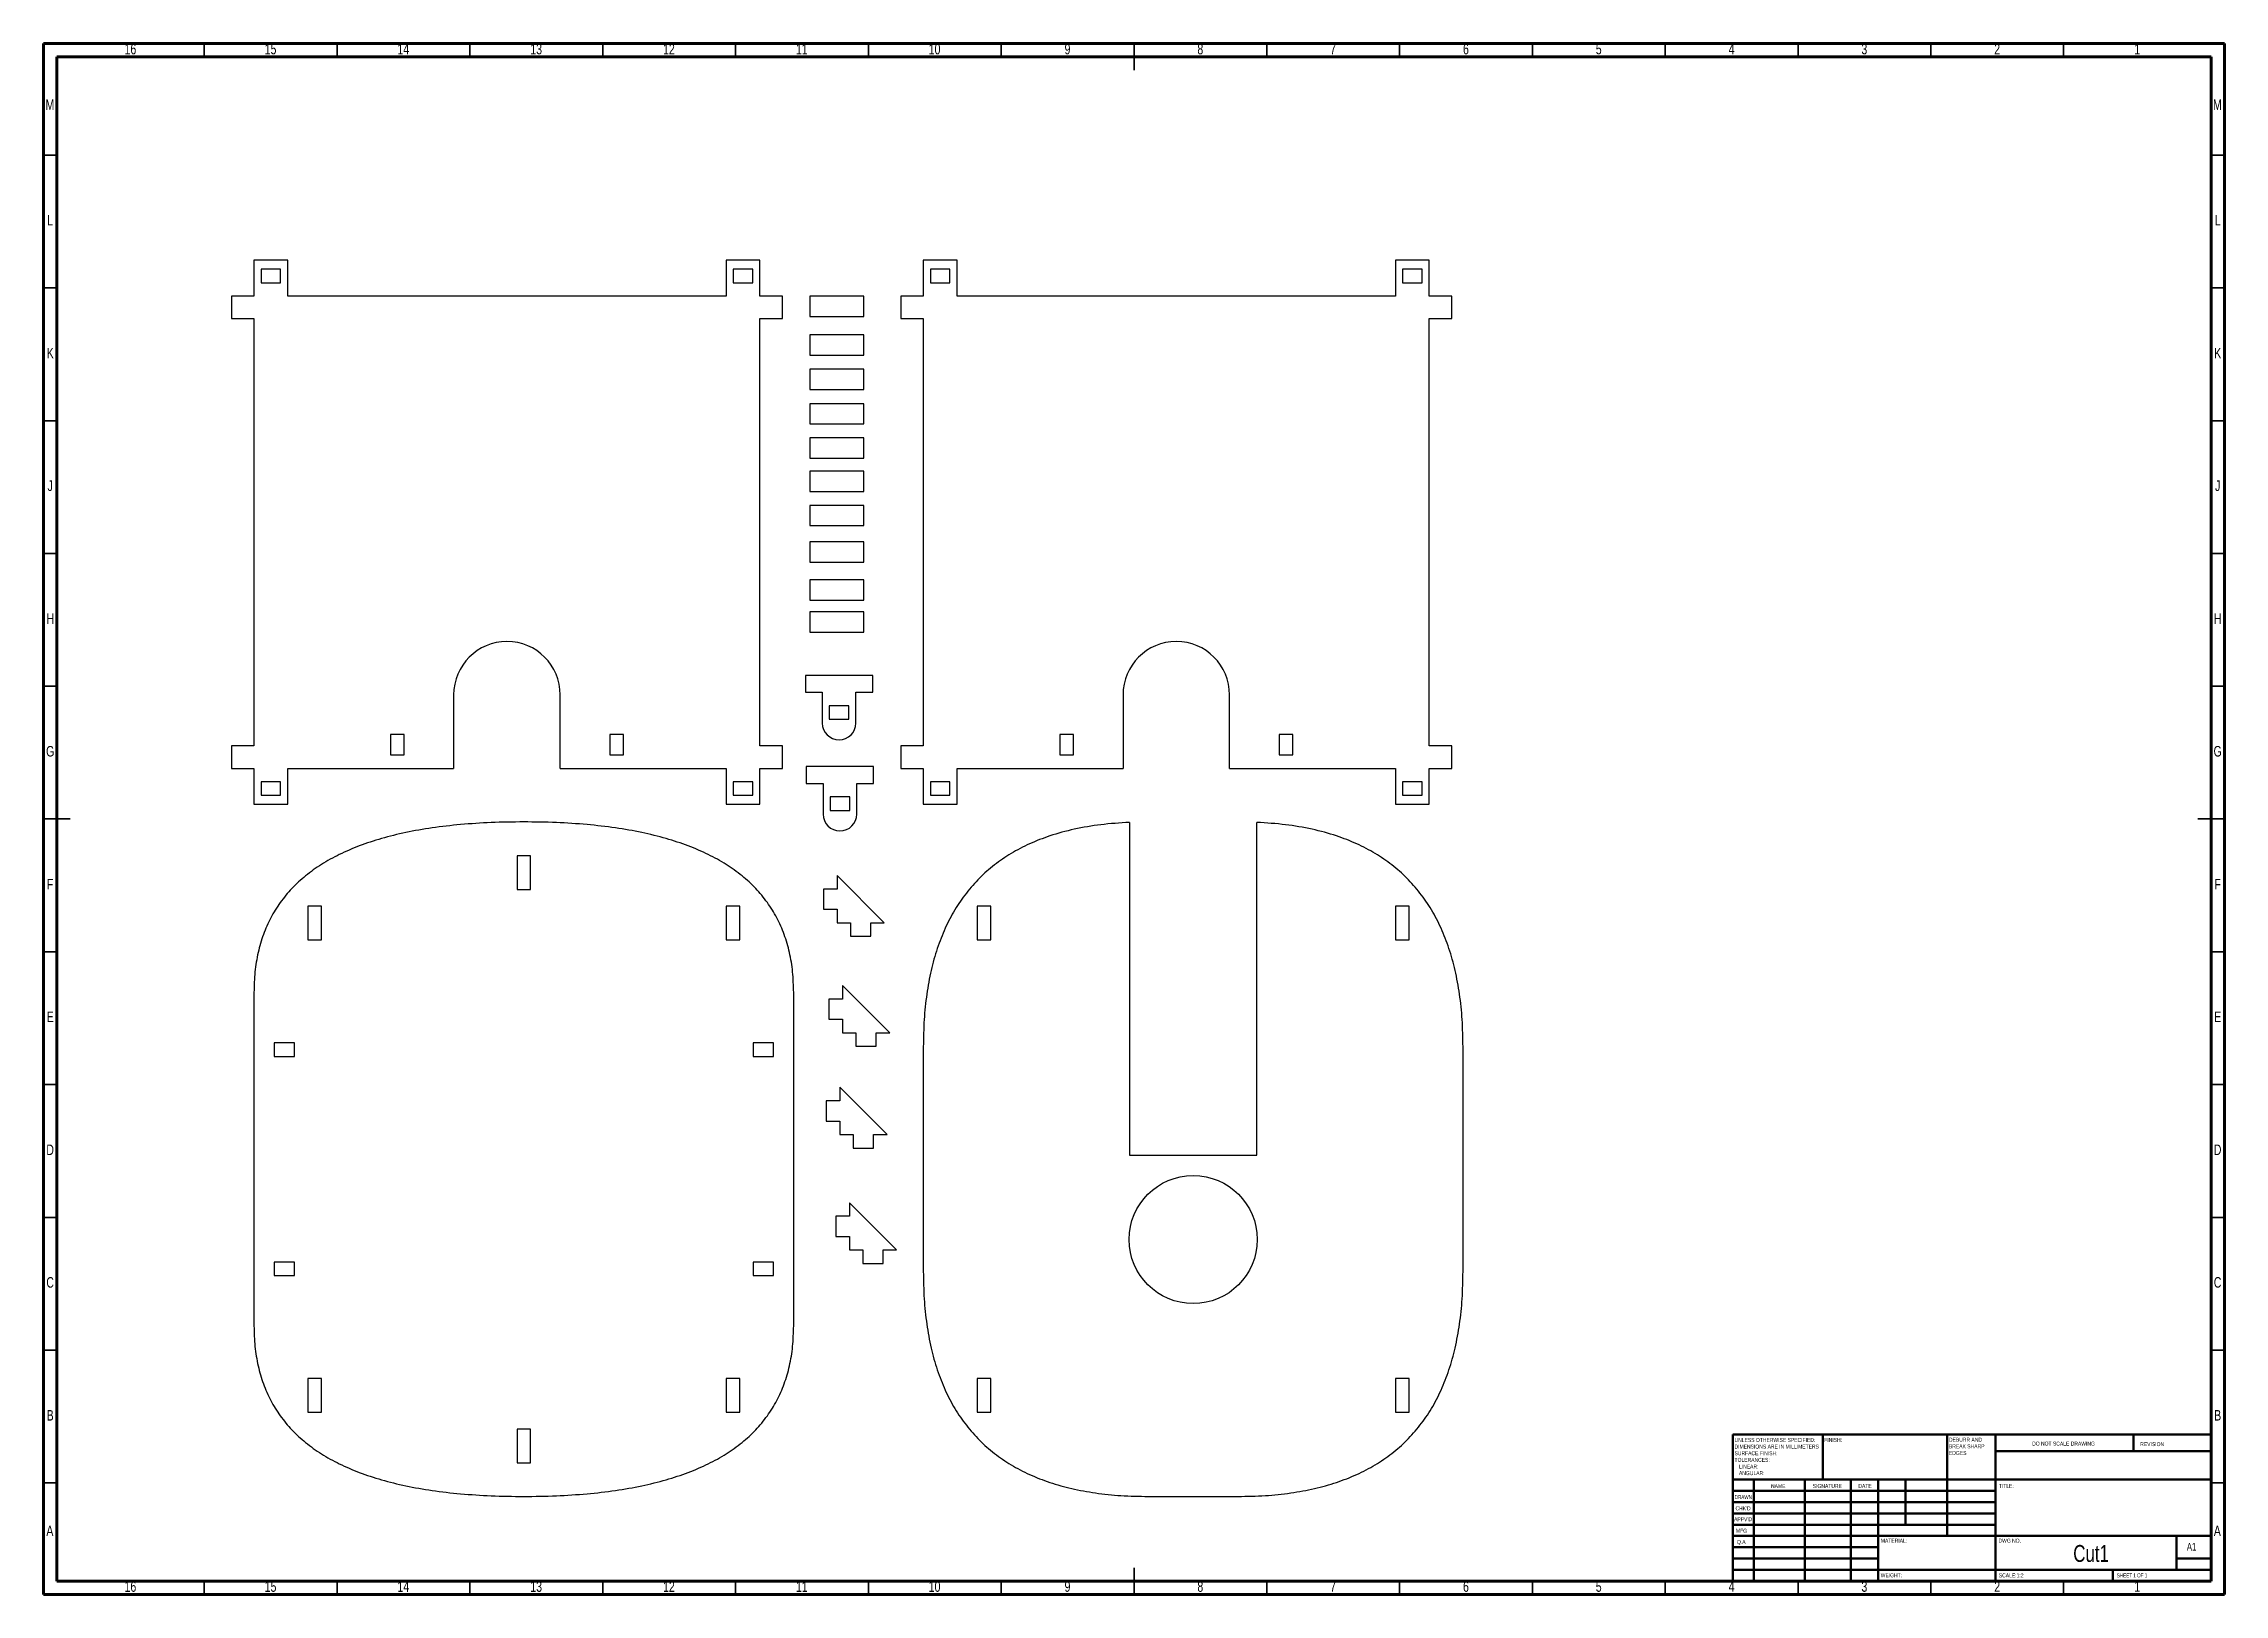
# Model space of a CAD drawing. Header units: inches. Extents: x 0.6 to 32.9, y 0.2 to 23.2.
import ezdxf

# ---------------------------------------------------------------- set-up
doc = ezdxf.new("R2010")
doc.units = ezdxf.units.IN
doc.header["$MEASUREMENT"] = 0
doc.styles.add('SLDTEXTSTYLE0', font='TXT', dxfattribs={"width": 0.75})
doc.styles.add('SLDTEXTSTYLE1', font='TXT', dxfattribs={"width": 0.686449})
doc.styles.add('SLDTEXTSTYLE2', font='TXT', dxfattribs={"width": 0.6875})

# ---------------------------------------------------------------- blocks, each defined once
blk = doc.blocks.new('SW_NOTE_0')
at = {"color": 0, "linetype": 'Continuous', "lineweight": 0, "attachment_point": 1, "style": 'SLDTEXTSTYLE0'}
for s, insert, char_height in [('UNLESS OTHERWISE SPECIFIED:', (0, 0.076), 0.05906), ('TOLERANCES:', (0, -0.219), 0.05906), ('SURFACE FINISH:', (0, -0.121), 0.05906), ('DIMENSIONS ARE IN MILLIMETERS', (0, -0.022), 0.05906), ('LINEAR:', (0.066, -0.318), 0.0591), ('ANGULAR:', (0.066, -0.416), 0.0591)]:
    blk.add_mtext(s, dxfattribs=dict(at, insert=insert, char_height=char_height))
blk = doc.blocks.new('SW_NOTE_1')
at = {"color": 0, "linetype": 'Continuous', "lineweight": 0, "attachment_point": 1, "style": 'SLDTEXTSTYLE0'}
for s, insert, char_height in [('DEBURR AND', (0, 0.076), 0.0591), ('BREAK SHARP', (0, -0.022), 0.05906), ('EDGES', (0, -0.121), 0.0591)]:
    blk.add_mtext(s, dxfattribs=dict(at, insert=insert, char_height=char_height))

msp = doc.modelspace()

# ---------------------------------------------------------------- linework, layer by layer
at = {"color": 7, "linetype": 'Continuous', "lineweight": 70}
for p, q in [((0.591, 0.197), (0.591, 23.189)), ((0.591, 23.189), (32.913, 23.189)), ((0.787, 0.394), (0.787, 22.992)), ((0.787, 22.992), (32.717, 22.992)), ((32.717, 22.992), (32.717, 0.394)), ((32.913, 23.189), (32.913, 0.197)), ((32.717, 0.394), (0.787, 0.394)), ((32.913, 0.197), (0.591, 0.197))]:
    msp.add_line(p, q, dxfattribs=at)
at = {"color": 7, "linetype": 'Continuous', "lineweight": 35}
for p, q in [((2.972, 22.992), (2.972, 23.189)), ((4.941, 22.992), (4.941, 23.189)), ((6.909, 22.992), (6.909, 23.189)), ((8.878, 22.992), (8.878, 23.189)), ((10.846, 22.992), (10.846, 23.189)), ((12.815, 22.992), (12.815, 23.189)), ((14.783, 22.992), (14.783, 23.189)), ((16.752, 23.189), (16.752, 22.795)), ((16.752, 22.992), (16.752, 23.189)), ((18.72, 22.992), (18.72, 23.189)), ((20.689, 22.992), (20.689, 23.189)), ((22.657, 22.992), (22.657, 23.189)), ((24.626, 22.992), (24.626, 23.189)), ((26.594, 22.992), (26.594, 23.189)), ((28.563, 22.992), (28.563, 23.189)), ((30.531, 22.992), (30.531, 23.189)), ((0.787, 21.535), (0.591, 21.535)), ((32.717, 21.535), (32.913, 21.535)), ((0.787, 19.567), (0.591, 19.567)), ((32.717, 19.567), (32.913, 19.567)), ((0.787, 17.598), (0.591, 17.598)), ((32.717, 17.598), (32.913, 17.598)), ((0.787, 15.63), (0.591, 15.63)), ((32.717, 15.63), (32.913, 15.63)), ((0.787, 13.661), (0.591, 13.661)), ((32.717, 13.661), (32.913, 13.661)), ((0.591, 11.693), (0.984, 11.693)), ((0.787, 11.693), (0.591, 11.693)), ((32.913, 11.693), (32.52, 11.693)), ((32.717, 11.693), (32.913, 11.693)), ((0.787, 9.724), (0.591, 9.724)), ((32.717, 9.724), (32.913, 9.724)), ((0.787, 7.756), (0.591, 7.756)), ((32.717, 7.756), (32.913, 7.756)), ((0.787, 5.787), (0.591, 5.787)), ((32.717, 5.787), (32.913, 5.787)), ((0.787, 3.819), (0.591, 3.819)), ((32.717, 3.819), (32.913, 3.819)), ((0.787, 1.85), (0.591, 1.85)), ((32.717, 1.85), (32.913, 1.85)), ((2.972, 0.394), (2.972, 0.197)), ((4.941, 0.394), (4.941, 0.197)), ((6.909, 0.394), (6.909, 0.197)), ((8.878, 0.394), (8.878, 0.197)), ((10.846, 0.394), (10.846, 0.197)), ((12.815, 0.394), (12.815, 0.197)), ((14.783, 0.394), (14.783, 0.197)), ((16.752, 0.197), (16.752, 0.591)), ((16.752, 0.394), (16.752, 0.197)), ((18.72, 0.394), (18.72, 0.197)), ((20.689, 0.394), (20.689, 0.197)), ((22.657, 0.394), (22.657, 0.197)), ((24.626, 0.394), (24.626, 0.197)), ((26.594, 0.394), (26.594, 0.197)), ((28.563, 0.394), (28.563, 0.197)), ((30.531, 0.394), (30.531, 0.197))]:
    msp.add_line(p, q, dxfattribs=at)
at = {"color": 7, "linetype": 'Continuous', "lineweight": 25}
for p, q in [((3.708, 19.977), (3.708, 19.444)), ((4.208, 19.977), (3.708, 19.977)), ((4.103, 19.844), (3.813, 19.844)), ((3.813, 19.844), (3.813, 19.644)), ((4.103, 19.644), (4.103, 19.844)), ((4.208, 19.444), (4.208, 19.977)), ((10.708, 19.977), (10.708, 19.444)), ((11.208, 19.977), (10.708, 19.977)), ((11.103, 19.844), (10.813, 19.844)), ((10.813, 19.844), (10.813, 19.644)), ((11.103, 19.644), (11.103, 19.844)), ((11.208, 19.444), (11.208, 19.977)), ((13.629, 19.977), (13.629, 19.444)), ((14.129, 19.977), (13.629, 19.977)), ((14.024, 19.844), (13.734, 19.844)), ((13.734, 19.844), (13.734, 19.644)), ((14.024, 19.644), (14.024, 19.844)), ((14.129, 19.444), (14.129, 19.977)), ((20.629, 19.977), (20.629, 19.444)), ((21.129, 19.977), (20.629, 19.977)), ((20.734, 19.844), (20.734, 19.644)), ((21.024, 19.844), (20.734, 19.844)), ((21.024, 19.644), (21.024, 19.844)), ((21.129, 19.444), (21.129, 19.977)), ((3.374, 19.444), (3.374, 19.111)), ((3.708, 19.444), (3.374, 19.444)), ((3.813, 19.644), (4.103, 19.644)), ((10.708, 19.444), (4.208, 19.444)), ((10.813, 19.644), (11.103, 19.644)), ((11.541, 19.444), (11.208, 19.444)), ((11.541, 19.111), (11.541, 19.444)), ((12.749, 19.444), (11.949, 19.444)), ((11.949, 19.444), (11.949, 19.144)), ((12.749, 19.144), (12.749, 19.444)), ((13.295, 19.444), (13.295, 19.111)), ((13.629, 19.444), (13.295, 19.444)), ((13.734, 19.644), (14.024, 19.644)), ((20.629, 19.444), (14.129, 19.444)), ((20.734, 19.644), (21.024, 19.644)), ((21.462, 19.444), (21.129, 19.444)), ((21.462, 19.111), (21.462, 19.444)), ((3.374, 19.111), (3.708, 19.111)), ((3.708, 19.111), (3.708, 12.777)), ((11.208, 19.111), (11.541, 19.111)), ((11.208, 12.777), (11.208, 19.111)), ((11.949, 19.144), (12.749, 19.144)), ((13.295, 19.111), (13.629, 19.111)), ((13.629, 19.111), (13.629, 12.777)), ((21.129, 12.777), (21.129, 19.111)), ((21.129, 19.111), (21.462, 19.111)), ((12.749, 18.872), (11.949, 18.872)), ((11.949, 18.872), (11.949, 18.572)), ((12.749, 18.572), (12.749, 18.872)), ((11.949, 18.572), (12.749, 18.572)), ((12.749, 18.36), (11.949, 18.36)), ((11.949, 18.36), (11.949, 18.06)), ((12.749, 18.06), (12.749, 18.36)), ((11.949, 18.06), (12.749, 18.06)), ((12.749, 17.85), (11.949, 17.85)), ((11.949, 17.85), (11.949, 17.55)), ((12.749, 17.55), (12.749, 17.85)), ((11.949, 17.55), (12.749, 17.55)), ((12.749, 17.344), (11.949, 17.344)), ((11.949, 17.344), (11.949, 17.044)), ((12.749, 17.044), (12.749, 17.344)), ((11.949, 17.044), (12.749, 17.044)), ((12.749, 16.848), (11.949, 16.848)), ((11.949, 16.848), (11.949, 16.548)), ((12.749, 16.548), (12.749, 16.848)), ((11.949, 16.548), (12.749, 16.548)), ((11.949, 16.342), (11.949, 16.042)), ((12.749, 16.342), (11.949, 16.342)), ((12.749, 16.042), (12.749, 16.342)), ((11.949, 16.042), (12.749, 16.042)), ((12.749, 15.801), (11.949, 15.801)), ((11.949, 15.801), (11.949, 15.501)), ((12.749, 15.501), (12.749, 15.801)), ((11.949, 15.501), (12.749, 15.501)), ((12.749, 15.238), (11.949, 15.238)), ((11.949, 15.238), (11.949, 14.938)), ((12.749, 14.938), (12.749, 15.238)), ((11.949, 14.938), (12.749, 14.938)), ((12.749, 14.764), (11.949, 14.764)), ((11.949, 14.764), (11.949, 14.464)), ((12.749, 14.464), (12.749, 14.764)), ((11.949, 14.464), (12.749, 14.464)), ((11.881, 13.821), (11.881, 13.571)), ((12.881, 13.821), (11.881, 13.821)), ((12.881, 13.571), (12.881, 13.821)), ((6.668, 13.534), (6.668, 12.444)), ((8.248, 12.444), (8.248, 13.534)), ((11.881, 13.571), (12.131, 13.571)), ((12.131, 13.571), (12.131, 13.116)), ((12.236, 13.371), (12.236, 13.171)), ((12.526, 13.371), (12.236, 13.371)), ((12.526, 13.171), (12.526, 13.371)), ((12.631, 13.571), (12.881, 13.571)), ((12.631, 13.116), (12.631, 13.571)), ((16.589, 13.534), (16.589, 12.444)), ((18.169, 12.444), (18.169, 13.534)), ((5.933, 12.944), (5.733, 12.944)), ((5.733, 12.944), (5.733, 12.644)), ((5.933, 12.644), (5.933, 12.944)), ((8.983, 12.944), (8.983, 12.644)), ((9.183, 12.944), (8.983, 12.944)), ((9.183, 12.644), (9.183, 12.944)), ((12.236, 13.171), (12.526, 13.171)), ((15.854, 12.944), (15.654, 12.944)), ((15.654, 12.944), (15.654, 12.644)), ((15.854, 12.644), (15.854, 12.944)), ((18.904, 12.944), (18.904, 12.644)), ((19.104, 12.944), (18.904, 12.944)), ((19.104, 12.644), (19.104, 12.944)), ((3.374, 12.777), (3.374, 12.444)), ((3.708, 12.777), (3.374, 12.777)), ((5.733, 12.644), (5.933, 12.644)), ((8.983, 12.644), (9.183, 12.644)), ((11.541, 12.777), (11.208, 12.777)), ((11.541, 12.444), (11.541, 12.777)), ((13.295, 12.777), (13.295, 12.444)), ((13.629, 12.777), (13.295, 12.777)), ((15.654, 12.644), (15.854, 12.644)), ((18.904, 12.644), (19.104, 12.644)), ((21.462, 12.777), (21.129, 12.777)), ((21.462, 12.444), (21.462, 12.777)), ((3.374, 12.444), (3.708, 12.444)), ((3.708, 12.444), (3.708, 11.911)), ((4.208, 12.444), (6.668, 12.444)), ((4.208, 11.911), (4.208, 12.444)), ((8.248, 12.444), (10.708, 12.444)), ((10.708, 12.444), (10.708, 11.911)), ((11.208, 12.444), (11.541, 12.444)), ((11.208, 11.911), (11.208, 12.444)), ((11.893, 12.471), (11.893, 12.221)), ((12.893, 12.471), (11.893, 12.471)), ((12.893, 12.221), (12.893, 12.471)), ((13.295, 12.444), (13.629, 12.444)), ((13.629, 12.444), (13.629, 11.911)), ((14.129, 11.911), (14.129, 12.444)), ((14.129, 12.444), (16.589, 12.444)), ((18.169, 12.444), (20.629, 12.444)), ((20.629, 12.444), (20.629, 11.911)), ((21.129, 12.444), (21.462, 12.444)), ((21.129, 11.911), (21.129, 12.444)), ((3.813, 12.244), (3.813, 12.044)), ((4.103, 12.244), (3.813, 12.244)), ((3.813, 12.044), (4.103, 12.044)), ((4.103, 12.044), (4.103, 12.244)), ((11.103, 12.244), (10.813, 12.244)), ((10.813, 12.244), (10.813, 12.044)), ((10.813, 12.044), (11.103, 12.044)), ((11.103, 12.044), (11.103, 12.244)), ((11.893, 12.221), (12.143, 12.221)), ((12.143, 12.221), (12.143, 11.766)), ((12.248, 12.021), (12.248, 11.821)), ((12.538, 12.021), (12.248, 12.021)), ((12.538, 11.821), (12.538, 12.021)), ((12.643, 11.766), (12.643, 12.221)), ((12.643, 12.221), (12.893, 12.221)), ((14.024, 12.244), (13.734, 12.244)), ((13.734, 12.244), (13.734, 12.044)), ((13.734, 12.044), (14.024, 12.044)), ((14.024, 12.044), (14.024, 12.244)), ((20.734, 12.244), (20.734, 12.044)), ((21.024, 12.244), (20.734, 12.244)), ((20.734, 12.044), (21.024, 12.044)), ((21.024, 12.044), (21.024, 12.244)), ((3.708, 11.911), (4.208, 11.911)), ((10.708, 11.911), (11.208, 11.911)), ((12.248, 11.821), (12.538, 11.821)), ((13.629, 11.911), (14.129, 11.911)), ((16.684, 11.643), (16.684, 6.708)), ((18.574, 6.708), (18.574, 11.643)), ((20.629, 11.911), (21.129, 11.911)), ((7.808, 11.149), (7.608, 11.149)), ((7.608, 11.149), (7.608, 10.649)), ((7.808, 10.649), (7.808, 11.149)), ((12.35, 10.854), (12.35, 10.654)), ((13.05, 10.154), (12.35, 10.854)), ((4.708, 10.399), (4.508, 10.399)), ((4.508, 10.399), (4.508, 9.899)), ((4.708, 9.899), (4.708, 10.399)), ((7.608, 10.649), (7.808, 10.649)), ((10.908, 10.399), (10.708, 10.399)), ((10.708, 10.399), (10.708, 9.899)), ((10.908, 9.899), (10.908, 10.399)), ((12.15, 10.654), (12.15, 10.354)), ((12.35, 10.654), (12.15, 10.654)), ((12.15, 10.354), (12.35, 10.354)), ((12.35, 10.354), (12.35, 10.154)), ((14.629, 10.399), (14.429, 10.399)), ((14.429, 10.399), (14.429, 9.899)), ((14.629, 9.899), (14.629, 10.399)), ((20.829, 10.399), (20.629, 10.399)), ((20.629, 10.399), (20.629, 9.899)), ((20.829, 9.899), (20.829, 10.399)), ((12.35, 10.154), (12.55, 10.154)), ((12.55, 10.154), (12.55, 9.954)), ((12.85, 10.154), (13.05, 10.154)), ((12.85, 9.954), (12.85, 10.154)), ((4.508, 9.899), (4.708, 9.899)), ((10.708, 9.899), (10.908, 9.899)), ((12.55, 9.954), (12.85, 9.954)), ((14.429, 9.899), (14.629, 9.899)), ((20.629, 9.899), (20.829, 9.899)), ((3.708, 9.121), (3.708, 4.178)), ((11.708, 4.178), (11.708, 9.121)), ((12.431, 9.223), (12.431, 9.023)), ((13.131, 8.523), (12.431, 9.223)), ((12.231, 9.023), (12.231, 8.723)), ((12.431, 9.023), (12.231, 9.023)), ((12.231, 8.723), (12.431, 8.723)), ((12.431, 8.723), (12.431, 8.523)), ((12.431, 8.523), (12.631, 8.523)), ((12.631, 8.523), (12.631, 8.323)), ((12.931, 8.523), (13.131, 8.523)), ((12.931, 8.323), (12.931, 8.523)), ((4.308, 8.374), (4.008, 8.374)), ((4.008, 8.374), (4.008, 8.174)), ((4.008, 8.174), (4.308, 8.174)), ((4.308, 8.174), (4.308, 8.374)), ((11.108, 8.374), (11.108, 8.174)), ((11.408, 8.374), (11.108, 8.374)), ((11.108, 8.174), (11.408, 8.174)), ((11.408, 8.174), (11.408, 8.374)), ((12.631, 8.323), (12.931, 8.323)), ((13.629, 8.316), (13.629, 4.983)), ((21.629, 4.983), (21.629, 8.316)), ((12.191, 7.515), (12.191, 7.215)), ((12.391, 7.515), (12.191, 7.515)), ((13.091, 7.015), (12.391, 7.715)), ((12.391, 7.715), (12.391, 7.515)), ((12.191, 7.215), (12.391, 7.215)), ((12.391, 7.215), (12.391, 7.015)), ((12.391, 7.015), (12.591, 7.015)), ((12.591, 7.015), (12.591, 6.815)), ((12.591, 6.815), (12.891, 6.815)), ((12.891, 7.015), (13.091, 7.015)), ((12.891, 6.815), (12.891, 7.015)), ((16.684, 6.708), (18.574, 6.708)), ((12.533, 6.003), (12.533, 5.803)), ((13.233, 5.303), (12.533, 6.003)), ((12.333, 5.803), (12.333, 5.503)), ((12.533, 5.803), (12.333, 5.803)), ((12.333, 5.503), (12.533, 5.503)), ((12.533, 5.503), (12.533, 5.303)), ((12.533, 5.303), (12.733, 5.303)), ((12.733, 5.303), (12.733, 5.103)), ((13.033, 5.103), (13.033, 5.303)), ((13.033, 5.303), (13.233, 5.303)), ((4.308, 5.124), (4.008, 5.124)), ((4.008, 5.124), (4.008, 4.924)), ((4.008, 4.924), (4.308, 4.924)), ((4.308, 4.924), (4.308, 5.124)), ((11.408, 5.124), (11.108, 5.124)), ((11.108, 5.124), (11.108, 4.924)), ((11.108, 4.924), (11.408, 4.924)), ((11.408, 4.924), (11.408, 5.124)), ((12.733, 5.103), (13.033, 5.103)), ((4.708, 3.399), (4.508, 3.399)), ((4.508, 3.399), (4.508, 2.899)), ((4.708, 2.899), (4.708, 3.399)), ((10.908, 3.399), (10.708, 3.399)), ((10.708, 3.399), (10.708, 2.899)), ((10.908, 2.899), (10.908, 3.399)), ((14.629, 3.399), (14.429, 3.399)), ((14.429, 3.399), (14.429, 2.899)), ((14.629, 2.899), (14.629, 3.399)), ((20.829, 3.399), (20.629, 3.399)), ((20.629, 3.399), (20.629, 2.899)), ((20.829, 2.899), (20.829, 3.399)), ((4.508, 2.899), (4.708, 2.899)), ((7.808, 2.649), (7.608, 2.649)), ((7.608, 2.649), (7.608, 2.149)), ((7.808, 2.149), (7.808, 2.649)), ((10.708, 2.899), (10.908, 2.899)), ((14.429, 2.899), (14.629, 2.899)), ((20.629, 2.899), (20.829, 2.899)), ((7.608, 2.149), (7.808, 2.149)), ((16.962, 1.649), (18.295, 1.649))]:
    msp.add_line(p, q, dxfattribs=at)
at = {"color": 7, "linetype": 'Continuous', "lineweight": 50}
for p, q in [((25.63, 2.569), (32.717, 2.569)), ((25.63, 2.569), (25.63, 0.394)), ((26.961, 1.9), (26.961, 2.569)), ((28.803, 2.569), (28.803, 1.063)), ((29.52, 2.569), (29.52, 0.394)), ((32.717, 2.318), (29.52, 2.318)), ((31.567, 2.318), (31.567, 2.569)), ((32.717, 1.9), (25.63, 1.9)), ((29.52, 1.732), (25.63, 1.732)), ((25.937, 1.9), (25.937, 0.394)), ((26.693, 1.9), (26.693, 0.394)), ((27.378, 1.9), (27.378, 0.394)), ((27.78, 0.394), (27.78, 1.9)), ((28.189, 1.23), (28.189, 1.9)), ((29.52, 1.565), (25.63, 1.565)), ((29.52, 1.398), (25.63, 1.398)), ((29.52, 1.23), (25.63, 1.23)), ((27.78, 1.063), (25.63, 1.063)), ((27.78, 1.063), (32.717, 1.063)), ((32.205, 0.561), (32.205, 1.063)), ((27.78, 0.896), (25.63, 0.896)), ((27.78, 0.728), (25.63, 0.728)), ((32.717, 0.728), (32.205, 0.728)), ((25.63, 0.561), (32.717, 0.561)), ((31.26, 0.394), (31.26, 0.561))]:
    msp.add_line(p, q, dxfattribs=at)
at = {"color": 7, "linetype": 'Continuous', "lineweight": 25}
msp.add_circle((17.629, 5.458), 0.95, dxfattribs=at)
for centre, radius, start, end in [((7.458, 13.534), 0.79, 0, 180), ((17.379, 13.534), 0.79, 0, 180), ((12.381, 13.116), 0.25, 180, 0), ((12.393, 11.766), 0.25, 180, 0)]:
    msp.add_arc(centre, radius, start, end, dxfattribs=at)
for points, knots in [([(7.708, 11.649), (7.546, 11.648), (7.233, 11.644), (6.78, 11.614), (6.357, 11.566), (5.966, 11.497), (5.605, 11.409), (5.275, 11.301), (4.977, 11.173), (4.709, 11.025), (4.473, 10.857), (4.267, 10.668), (4.094, 10.459), (3.952, 10.229), (3.842, 9.98), (3.764, 9.711), (3.716, 9.422), (3.711, 9.223), (3.708, 9.121)], [0, 0, 0, 0, 0.090564, 0.175449, 0.254849, 0.329004, 0.398208, 0.462819, 0.523282, 0.580137, 0.634031, 0.685724, 0.736077, 0.786018, 0.836499, 0.888441, 0.942693, 1, 1, 1, 1]), ([(11.708, 9.121), (11.705, 9.223), (11.699, 9.422), (11.652, 9.711), (11.574, 9.98), (11.464, 10.229), (11.322, 10.459), (11.148, 10.668), (10.943, 10.857), (10.706, 11.025), (10.439, 11.173), (10.14, 11.301), (9.81, 11.409), (9.45, 11.497), (9.058, 11.566), (8.636, 11.614), (8.182, 11.644), (7.869, 11.648), (7.708, 11.649)], [0, 0, 0, 0, 0.057307, 0.111559, 0.163501, 0.213982, 0.263923, 0.314276, 0.365969, 0.419863, 0.476718, 0.537181, 0.601792, 0.670996, 0.745151, 0.824551, 0.909436, 1, 1, 1, 1]), ([(16.684, 11.643), (16.542, 11.634), (16.267, 11.616), (15.872, 11.548), (15.519, 11.453), (15.206, 11.331), (14.93, 11.187), (14.681, 11.017), (14.458, 10.821), (14.261, 10.597), (14.091, 10.348), (13.947, 10.072), (13.83, 9.771), (13.739, 9.444), (13.675, 9.091), (13.636, 8.712), (13.631, 8.451), (13.629, 8.316)], [0, 0, 0, 0, 0.083168, 0.160958, 0.23403, 0.296717, 0.356887, 0.415318, 0.472861, 0.530404, 0.588836, 0.649006, 0.711692, 0.777586, 0.84728, 0.921278, 1, 1, 1, 1]), ([(21.629, 8.316), (21.626, 8.451), (21.622, 8.712), (21.582, 9.091), (21.518, 9.444), (21.427, 9.771), (21.31, 10.072), (21.167, 10.348), (20.996, 10.597), (20.8, 10.821), (20.577, 11.017), (20.327, 11.187), (20.052, 11.331), (19.739, 11.453), (19.386, 11.548), (18.991, 11.616), (18.716, 11.634), (18.574, 11.643)], [0, 0, 0, 0, 0.078722, 0.15272, 0.222414, 0.288308, 0.350994, 0.411164, 0.469596, 0.527139, 0.584682, 0.643113, 0.703283, 0.76597, 0.839042, 0.916832, 1, 1, 1, 1]), ([(13.629, 4.983), (13.631, 4.848), (13.636, 4.587), (13.675, 4.208), (13.739, 3.855), (13.83, 3.528), (13.947, 3.227), (14.091, 2.951), (14.261, 2.702), (14.458, 2.478), (14.681, 2.282), (14.93, 2.112), (15.206, 1.968), (15.507, 1.851), (15.834, 1.76), (16.187, 1.696), (16.566, 1.656), (16.827, 1.652), (16.962, 1.649)], [0, 0, 0, 0, 0.074669, 0.144858, 0.210964, 0.273465, 0.332924, 0.389996, 0.44542, 0.5, 0.55458, 0.610004, 0.667076, 0.726535, 0.789036, 0.855142, 0.925331, 1, 1, 1, 1]), ([(18.295, 1.649), (18.43, 1.652), (18.691, 1.656), (19.07, 1.696), (19.423, 1.76), (19.75, 1.851), (20.052, 1.968), (20.327, 2.112), (20.577, 2.282), (20.8, 2.478), (20.996, 2.702), (21.167, 2.951), (21.31, 3.227), (21.427, 3.528), (21.518, 3.855), (21.582, 4.208), (21.622, 4.587), (21.626, 4.848), (21.629, 4.983)], [0, 0, 0, 0, 0.074669, 0.144858, 0.210964, 0.273465, 0.332924, 0.389996, 0.44542, 0.5, 0.55458, 0.610004, 0.667076, 0.726535, 0.789036, 0.855142, 0.925331, 1, 1, 1, 1]), ([(3.708, 4.178), (3.711, 4.076), (3.716, 3.877), (3.764, 3.588), (3.842, 3.319), (3.952, 3.07), (4.094, 2.84), (4.267, 2.631), (4.473, 2.442), (4.709, 2.274), (4.977, 2.126), (5.275, 1.998), (5.605, 1.89), (5.966, 1.802), (6.357, 1.733), (6.78, 1.685), (7.233, 1.655), (7.546, 1.651), (7.708, 1.649)], [0, 0, 0, 0, 0.057307, 0.111559, 0.163501, 0.213982, 0.263923, 0.314276, 0.365969, 0.419863, 0.476718, 0.537181, 0.601792, 0.670996, 0.745151, 0.824551, 0.909436, 1, 1, 1, 1]), ([(7.708, 1.649), (7.869, 1.651), (8.182, 1.655), (8.636, 1.685), (9.058, 1.733), (9.45, 1.802), (9.81, 1.89), (10.14, 1.998), (10.439, 2.126), (10.706, 2.274), (10.943, 2.442), (11.148, 2.631), (11.322, 2.84), (11.464, 3.07), (11.574, 3.319), (11.652, 3.588), (11.699, 3.877), (11.705, 4.076), (11.708, 4.178)], [0, 0, 0, 0, 0.090564, 0.175449, 0.254849, 0.329004, 0.398208, 0.462819, 0.523282, 0.580137, 0.634031, 0.685724, 0.736077, 0.786018, 0.836499, 0.888441, 0.942693, 1, 1, 1, 1])]:
    msp.add_open_spline(points, degree=3, knots=knots, dxfattribs=at)

# ---------------------------------------------------------------- block references
at = {"color": 7, "linetype": 'Continuous', "lineweight": 0}
for name, p in [('SW_NOTE_0', (25.653, 2.44)), ('SW_NOTE_1', (28.831, 2.444))]:
    msp.add_blockref(name, p, dxfattribs=at)

# ---------------------------------------------------------------- texts
for s, insert, char_height, attachment_point, style in [('16', (1.877, 23.186), 0.1562, 2, 'SLDTEXTSTYLE0'), ('15', (3.954, 23.186), 0.1562, 2, 'SLDTEXTSTYLE0'), ('14', (5.922, 23.186), 0.1562, 2, 'SLDTEXTSTYLE0'), ('13', (7.891, 23.186), 0.1562, 2, 'SLDTEXTSTYLE0'), ('12', (9.859, 23.186), 0.1562, 2, 'SLDTEXTSTYLE0'), ('11', (11.828, 23.186), 0.1562, 2, 'SLDTEXTSTYLE0'), ('10', (13.796, 23.186), 0.1562, 2, 'SLDTEXTSTYLE0'), ('9', (15.766, 23.186), 0.156, 2, 'SLDTEXTSTYLE0'), ('8', (17.735, 23.186), 0.156, 2, 'SLDTEXTSTYLE0'), ('7', (19.703, 23.186), 0.156, 2, 'SLDTEXTSTYLE0'), ('6', (21.672, 23.186), 0.156, 2, 'SLDTEXTSTYLE0'), ('5', (23.64, 23.186), 0.156, 2, 'SLDTEXTSTYLE0'), ('4', (25.609, 23.186), 0.156, 2, 'SLDTEXTSTYLE0'), ('3', (27.577, 23.186), 0.156, 2, 'SLDTEXTSTYLE0'), ('2', (29.546, 23.186), 0.156, 2, 'SLDTEXTSTYLE0'), ('1', (31.622, 23.186), 0.156, 2, 'SLDTEXTSTYLE0'), ('M', (0.684, 22.362), 0.156, 2, 'SLDTEXTSTYLE0'), ('M', (32.81, 22.362), 0.156, 2, 'SLDTEXTSTYLE0'), ('L', (0.687, 20.649), 0.156, 2, 'SLDTEXTSTYLE0'), ('L', (32.813, 20.649), 0.156, 2, 'SLDTEXTSTYLE0'), ('K', (0.689, 18.678), 0.156, 2, 'SLDTEXTSTYLE0'), ('K', (32.815, 18.678), 0.156, 2, 'SLDTEXTSTYLE0'), ('J', (0.688, 16.712), 0.156, 2, 'SLDTEXTSTYLE0'), ('J', (32.814, 16.712), 0.156, 2, 'SLDTEXTSTYLE0'), ('H', (0.689, 14.741), 0.156, 2, 'SLDTEXTSTYLE0'), ('H', (32.815, 14.741), 0.156, 2, 'SLDTEXTSTYLE0'), ('G', (0.688, 12.775), 0.156, 2, 'SLDTEXTSTYLE0'), ('G', (32.814, 12.775), 0.156, 2, 'SLDTEXTSTYLE0'), ('F', (0.687, 10.804), 0.156, 2, 'SLDTEXTSTYLE0'), ('F', (32.813, 10.804), 0.156, 2, 'SLDTEXTSTYLE0'), ('E', (0.689, 8.838), 0.156, 2, 'SLDTEXTSTYLE0'), ('E', (32.815, 8.838), 0.156, 2, 'SLDTEXTSTYLE0'), ('D', (0.687, 6.867), 0.156, 2, 'SLDTEXTSTYLE0'), ('D', (32.813, 6.867), 0.156, 2, 'SLDTEXTSTYLE0'), ('C', (0.687, 4.901), 0.156, 2, 'SLDTEXTSTYLE0'), ('C', (32.813, 4.901), 0.156, 2, 'SLDTEXTSTYLE0'), ('B', (0.688, 2.93), 0.156, 2, 'SLDTEXTSTYLE0'), ('B', (32.814, 2.93), 0.156, 2, 'SLDTEXTSTYLE0'), ('FINISH:', (26.983, 2.517), 0.0591, 1, 'SLDTEXTSTYLE0'), ('DO NOT SCALE DRAWING', (30.064, 2.462), 0.05906, 1, 'SLDTEXTSTYLE0'), ('REVISION', (31.666, 2.454), 0.0591, 1, 'SLDTEXTSTYLE0'), ('DRAWN', (25.655, 1.669), 0.0591, 1, 'SLDTEXTSTYLE1'), ('NAME', (26.194, 1.831), 0.0591, 1, 'SLDTEXTSTYLE0'), ('SIGNATURE', (26.812, 1.833), 0.0591, 1, 'SLDTEXTSTYLE0'), ('DATE', (27.489, 1.834), 0.0591, 1, 'SLDTEXTSTYLE0'), ('TITLE:', (29.57, 1.834), 0.0591, 1, 'SLDTEXTSTYLE0'), ("APPV'D", (25.646, 1.341), 0.0591, 1, 'SLDTEXTSTYLE0'), ("CHK'D", (25.667, 1.502), 0.0591, 1, 'SLDTEXTSTYLE0'), ('A', (0.683, 1.218), 0.156, 2, 'SLDTEXTSTYLE0'), ('MFG', (25.674, 1.17), 0.0591, 1, 'SLDTEXTSTYLE0'), ('Q.A', (25.689, 1.004), 0.0591, 1, 'SLDTEXTSTYLE0'), ('MATERIAL:', (27.821, 1.023), 0.0591, 1, 'SLDTEXTSTYLE0'), ('DWG NO.', (29.565, 1.023), 0.0591, 1, 'SLDTEXTSTYLE0'), ('A', (32.809, 1.218), 0.156, 2, 'SLDTEXTSTYLE0'), ('Cut1', (30.938, 0.929), 0.25, 2, 'SLDTEXTSTYLE0'), ('A1', (32.357, 0.961), 0.1146, 1, 'SLDTEXTSTYLE0'), ('16', (1.877, 0.391), 0.1562, 2, 'SLDTEXTSTYLE0'), ('15', (3.954, 0.391), 0.1562, 2, 'SLDTEXTSTYLE0'), ('14', (5.922, 0.391), 0.1562, 2, 'SLDTEXTSTYLE0'), ('13', (7.891, 0.391), 0.1562, 2, 'SLDTEXTSTYLE0'), ('12', (9.859, 0.391), 0.1562, 2, 'SLDTEXTSTYLE0'), ('11', (11.828, 0.391), 0.1562, 2, 'SLDTEXTSTYLE0'), ('10', (13.796, 0.391), 0.1562, 2, 'SLDTEXTSTYLE0'), ('9', (15.766, 0.391), 0.156, 2, 'SLDTEXTSTYLE0'), ('8', (17.735, 0.391), 0.156, 2, 'SLDTEXTSTYLE0'), ('7', (19.703, 0.391), 0.156, 2, 'SLDTEXTSTYLE0'), ('6', (21.672, 0.391), 0.156, 2, 'SLDTEXTSTYLE0'), ('5', (23.64, 0.391), 0.156, 2, 'SLDTEXTSTYLE0'), ('4', (25.609, 0.391), 0.156, 2, 'SLDTEXTSTYLE0'), ('3', (27.577, 0.391), 0.156, 2, 'SLDTEXTSTYLE0'), ('WEIGHT:', (27.82, 0.51), 0.059, 1, 'SLDTEXTSTYLE0'), ('2', (29.546, 0.391), 0.156, 2, 'SLDTEXTSTYLE0'), ('SCALE:1:2', (29.57, 0.508), 0.0591, 1, 'SLDTEXTSTYLE0'), ('SHEET 1 OF 1', (31.318, 0.508), 0.05906, 1, 'SLDTEXTSTYLE2'), ('1', (31.622, 0.391), 0.156, 2, 'SLDTEXTSTYLE0')]:
    msp.add_mtext(s, dxfattribs=dict(at, insert=insert, char_height=char_height, attachment_point=attachment_point, style=style))

doc.saveas('drawing.dxf')
